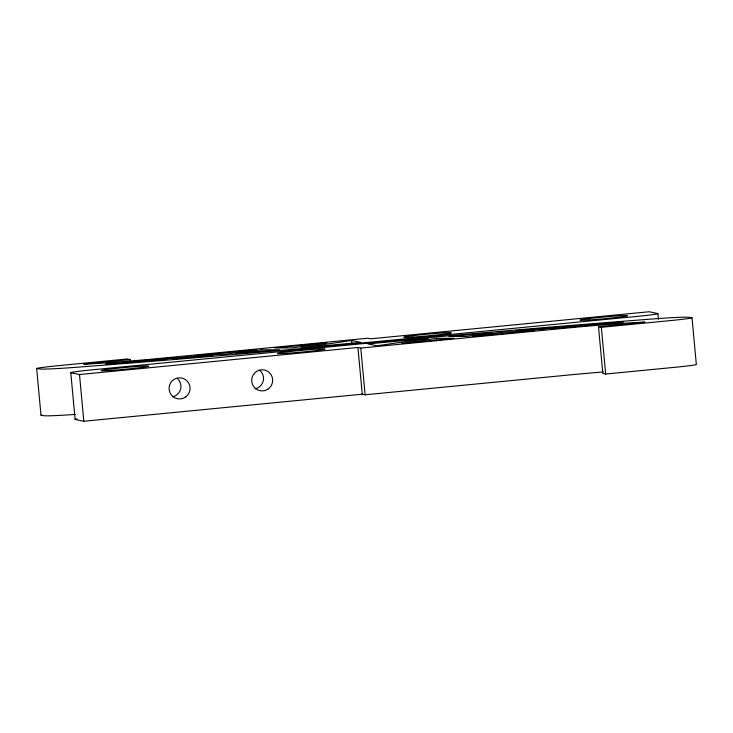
<?xml version="1.0" encoding="UTF-8"?>
<svg xmlns="http://www.w3.org/2000/svg" width="733" height="733" viewBox="0 0 733 733"><rect width="100%" height="100%" fill="white"/><g stroke="black" fill="none" stroke-linecap="round" stroke-linejoin="round"><path stroke-width="1.1" d="M351.611 340.488L300.768 347.9L360.81 342.403L351.611 340.488L351.922 343.905M436.337 338.362L401.941 343.374L453.984 338.316L436.337 338.362L436.547 340.634M130.382 361.845L130.172 359.564L83.764 364.072L84.341 364.191A96.518 3.537 -5.3 0 0 168.352 357.594L367.893 338.206L370.742 338.802L649.172 311.745L657.712 313.522A23.474 0.861 -5.3 0 1 637.353 316.372L366.326 342.586A674.818 24.73 -5.3 0 1 73.218 367.517A64.733 2.373 -5.3 0 1 38.785 368.882L36.65 368.433L40.984 415.162L43.119 415.602A64.733 2.373 -5.3 0 0 75.252 414.411M79.494 374.536L357.924 347.479L360.773 348.074L560.314 328.677A96.518 3.537 -5.3 0 1 644.325 322.08L644.903 322.199L598.495 326.716L602.828 373.436L605.678 374.032L675.285 367.26A24.455 0.898 -5.3 0 0 696.35 364.567L692.016 317.838L689.881 317.398A64.733 2.373 -5.3 0 0 655.449 318.763A674.818 24.73 -5.3 0 0 362.34 343.695L91.313 369.908A23.474 0.861 -5.3 0 0 70.954 372.758L79.494 374.536L83.828 421.255L362.258 394.198L365.107 394.794L564.648 375.406A96.518 3.537 -5.3 0 1 603.25 371.943M598.495 326.716L601.344 327.303L670.952 320.541A24.455 0.898 -5.3 0 0 692.016 317.838M130.172 359.564L127.322 358.968L57.715 365.74A24.455 0.898 -5.3 0 0 36.65 368.433M83.828 421.255L75.288 419.478A23.474 0.861 -5.3 0 1 76.974 418.873M657.886 313.623L658.417 319.322M601.344 327.303L605.678 374.032M360.773 348.074L365.107 394.794M357.924 347.479L362.258 394.198M70.78 372.657L75.114 419.377M40.984 415.162A24.455 0.898 -5.3 0 1 41.543 415.015M259.766 370.302A10.564 10.482 -78.2 0 1 254.947 388.838M177.157 378.329A10.564 10.482 -78.2 0 1 172.347 396.865M114.11 363.037L105.616 364.274L139.939 361.571L114.11 363.037M177.029 357.447L159.776 359.967L133.553 361.451A115.31 4.224 -5.3 0 0 161.342 358.959L177.029 357.447M185.962 356.98L172.658 358.923L212.652 355.578L185.962 356.98M256.019 349.769L226.415 354.094L194.153 355.789L256.019 349.769M261.965 349.815L236.145 353.581L279.685 349.778L261.965 349.815M326.726 342.907L292.33 347.918L274.683 347.964L326.726 342.907M427.889 338.38L377.055 345.793L367.856 343.878L427.889 338.38M492.521 332.7L466.701 336.465L448.981 336.502L492.521 332.7M502.252 332.186L472.648 336.502L534.513 330.491L502.252 332.186M556.008 327.358L542.704 329.3L516.014 330.702L556.008 327.358M568.89 326.313L551.637 328.833L567.324 327.321A115.31 4.224 -5.3 0 1 595.114 324.829L568.89 326.313M623.05 322.007L614.556 323.244L588.727 324.71L623.05 322.007M589.14 319.945A23.951 0.88 -5.3 0 0 627.43 315.822A23.951 0.88 -5.3 0 0 594.884 317.902A23.951 0.88 -5.3 0 0 589.14 319.945M412.798 337.079A23.951 0.88 -5.3 0 0 451.088 332.965A23.951 0.88 -5.3 0 0 418.552 335.036A23.951 0.88 -5.3 0 0 412.798 337.079M110.161 370.44A23.951 0.88 -5.3 0 0 148.46 366.326A23.951 0.88 -5.3 0 0 115.915 368.397A23.951 0.88 -5.3 0 0 110.161 370.44M286.502 353.306A23.951 0.88 -5.3 0 0 324.801 349.183A23.951 0.88 -5.3 0 0 292.256 351.263A23.951 0.88 -5.3 0 0 286.502 353.306M185.641 396.974A10.564 10.482 -78.2 0 0 183.956 378.769A10.564 10.482 -78.2 0 0 169.14 389.397A10.564 10.482 -78.2 0 0 185.641 396.974M268.241 388.948A10.564 10.482 -78.2 0 0 266.555 370.742A10.564 10.482 -78.2 0 0 251.74 381.371A10.564 10.482 -78.2 0 0 268.241 388.948"/></g></svg>
